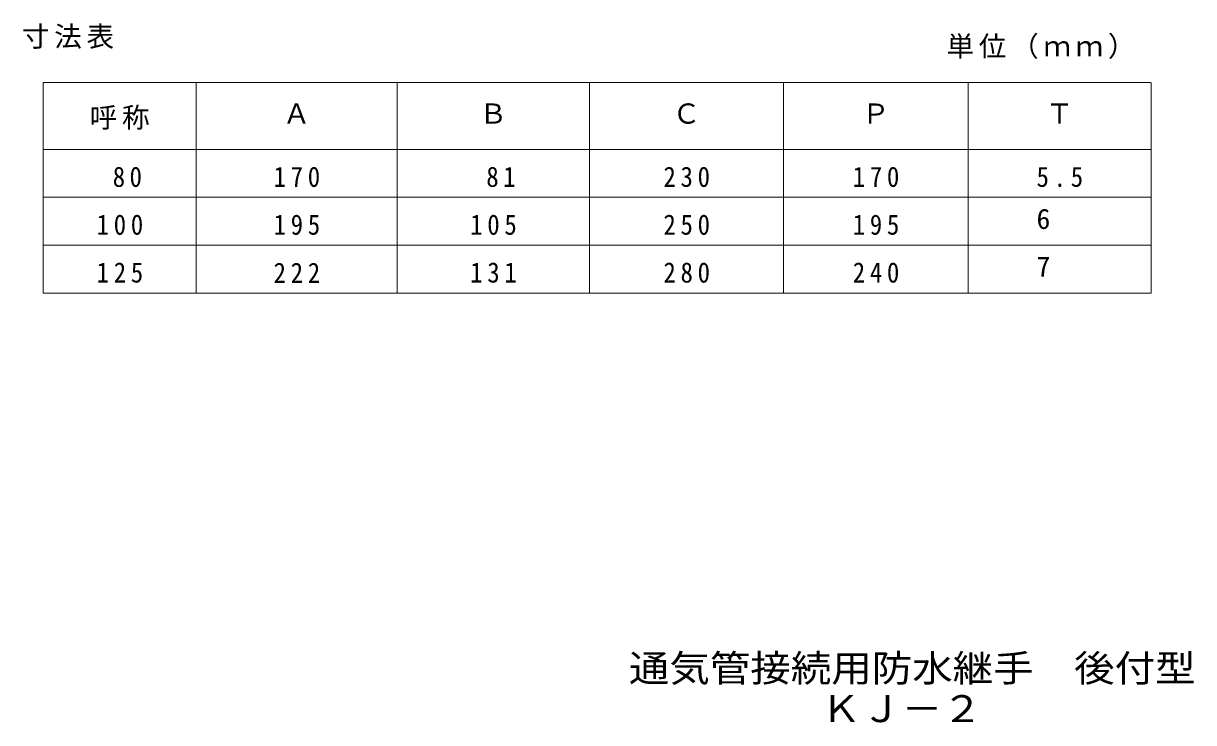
# Model space of a CAD drawing. Units: millimetres on the paper. Extents: x -70 to 67, y -119 to 119.
# Drawn here: x -59.8 to 67.4, y -119.3 to -43.3 of the extents above; entities that cross this region are included whole.
import ezdxf
from ezdxf.enums import TextEntityAlignment as Align

# ---------------------------------------------------------------- set-up
doc = ezdxf.new("R2010")
doc.units = ezdxf.units.MM
doc.layers.add('0-4_その他', color=7, linetype='Continuous', lineweight=18)
doc.layers.add('F-5_F-5ﾚｲﾔ', color=2, linetype='Continuous')
doc.styles.add('ＭＳ ゴシック', font='')
doc.styles.get('ＭＳ ゴシック').set_extended_font_data('MS Gothic')

msp = doc.modelspace()

# ---------------------------------------------------------------- linework, layer by layer
at = {"layer": '0-4_その他'}
for p, q in [((-57.662, -49.744), (62.805, -49.744)), ((-57.662, -49.744), (-57.662, -72.624)), ((-41.022, -72.624), (-41.022, -49.744)), ((-19.182, -72.624), (-19.182, -49.744)), ((1.733, -49.744), (1.733, -72.624)), ((22.837, -72.624), (22.837, -49.744)), ((42.899, -49.744), (42.899, -72.624)), ((62.805, -49.773), (62.805, -72.624)), ((-57.662, -57.024), (62.805, -57.024)), ((62.805, -62.224), (-57.662, -62.224)), ((62.805, -67.424), (-57.662, -67.424)), ((62.805, -72.624), (-57.662, -72.624))]:
    msp.add_line(p, q, dxfattribs=at)

# ---------------------------------------------------------------- texts
at = {"layer": '0-4_その他', "style": 'ＭＳ ゴシック'}
for s, p in [('Ａ', (-31.602, -54.884)), ('Ｂ', (-10.224, -54.884)), ('Ｃ', (10.785, -54.884)), ('Ｐ', (31.368, -54.884)), ('Ｔ', (51.352, -54.884)), ('6', (50.352, -66.324)), ('7', (50.352, -71.524))]:
    msp.add_text(s, height=2.199, dxfattribs=at).set_placement(p, align=Align.BOTTOM_LEFT)
at = {"layer": '0-4_その他', "char_height": 2.199, "attachment_point": 7, "style": 'ＭＳ ゴシック'}
for s, insert in [('\\T1.17;寸法表', (-59.96, -46.092)), ('\\T1.17;単位（ｍｍ）', (40.57, -47.192)), ('\\T1.17;呼称', (-52.592, -54.884)), ('\\T1.36;\\W0.9;80', (-50.092, -61.124)), ('\\T1.38;\\W0.9;170', (-32.602, -61.124)), ('\\T1.36;\\W0.9;81', (-9.474, -61.124)), ('\\T1.38;\\W0.9;230', (9.785, -61.124)), ('\\T1.38;\\W0.9;170', (30.368, -61.124)), ('\\T1.38;\\W0.9;5.5', (50.352, -61.124)), ('\\T1.38;\\W0.9;100', (-51.842, -66.324)), ('\\T1.38;\\W0.9;195', (-32.602, -66.324)), ('\\T1.38;\\W0.9;105', (-11.224, -66.324)), ('\\T1.38;\\W0.9;250', (9.785, -66.324)), ('\\T1.38;\\W0.9;195', (30.368, -66.324)), ('\\T1.38;\\W0.9;125', (-51.842, -71.524)), ('\\T1.38;\\W0.9;222', (-32.602, -71.524)), ('\\T1.38;\\W0.9;131', (-11.224, -71.524)), ('\\T1.38;\\W0.9;280', (9.785, -71.524)), ('\\T1.38;\\W0.9;240', (30.368, -71.524))]:
    msp.add_mtext(s, dxfattribs=dict(at, insert=insert))
at = {"layer": 'F-5_F-5ﾚｲﾔ', "style": 'ＭＳ ゴシック', "width": 1.1}
for s, p in [('通気管接続用防水継手\u3000後付型', (6.029, -115.746)), ('ＫＪ－２', (26.882, -120.139))]:
    msp.add_text(s, height=2.933, dxfattribs=at).set_placement(p, align=Align.BOTTOM_LEFT)

doc.saveas('drawing.dxf')
